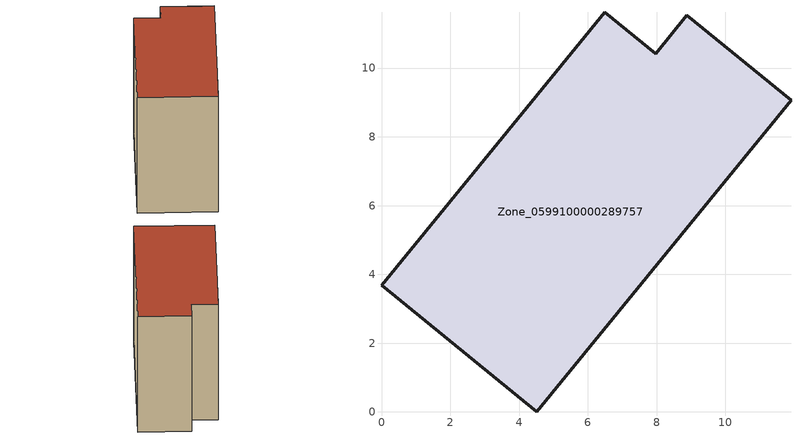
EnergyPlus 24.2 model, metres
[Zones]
Zone_0599100000289757
 floor ground (C_G): 0,3.68 6.49,11.63 7.98,10.41 8.88,11.53 11.91,9.06 4.52,0 z0
 wall outside (C_F): 6.49,11.63 0,3.68 4.52,0 11.91,9.06 8.88,11.53 7.98,10.41 6.49,11.63 z0:9.98
 roof outside (C_R): 11.91,9.06 8.88,11.53 7.98,10.41 6.49,11.63 0,3.68 4.52,0 z9.98
[BUILDING]
Pand.0599100000289757: North Axis=0; Terrain=City; Loads Convergence Tolerance Value=0.04; Temperature Convergence Tolerance Value=0.4; Solar Distribution=FullExterior; Maximum Number of Warmup Days=25; Minimum Number of Warmup Days=1
[Site:Location]
Rotterdam.The.Hague.AP_ZH_NLD Design_Conditions: Latitude=51.96; Longitude=4.45; Time Zone=1; Elevation=-4.5
[SITE:GROUNDTEMPERATURE:BUILDINGSURFACE]
18, 18, 18, 18, 18, 18, 18, 18, 18, 18, 18, 18
[MATERIAL] Thermal Absorptance=0.9; Solar Absorptance=0.7; Visible Absorptance=0.7
Name | Roughness | Thickness | Conductivity | Density | Specific Heat
G.TI.1946 | MediumSmooth | 0.15 | 1 | 540 | 1210
F.TI.1946 | Rough | 0.3 | 0.857143 | 1920 | 840
R.TI.1946 | MediumRough | 0.2 | 0.1 | 1500 | 1000
[CONSTRUCTION]
C_G: G.TI.1946
C_F: F.TI.1946
C_R: R.TI.1946
[ZONE]
Zone_0599100000289757: Type=1; Multiplier=1; Ceiling Height=Autocalculate; Volume=Autocalculate; Floor Area=autocalculate; Part of Total Floor Area=Yes
[ZONEINFILTRATION:DESIGNFLOWRATE]
Infil_Zone_0599100000289757: Zone or ZoneList or Space or SpaceList=Zone_0599100000289757; Schedule=AlwaysOn; Design Flow Rate Calculation Method=Flow/Area; Flow Rate per Floor Area=0.003; Constant Term Coefficient=1; Temperature Term Coefficient=0; Velocity Term Coefficient=0; Velocity Squared Term Coefficient=0
[HVACTEMPLATE:ZONE:IDEALLOADSAIRSYSTEM]
Zone_0599100000289757: Maximum Heating Supply Air Temperature=50; Minimum Cooling Supply Air Temperature=13; Maximum Heating Supply Air Humidity Ratio=0.0156; Minimum Cooling Supply Air Humidity Ratio=0.0077; Heating Limit=NoLimit; Cooling Limit=NoLimit; Dehumidification Control Type=ConstantSensibleHeatRatio; Cooling Sensible Heat Ratio=0.7; Dehumidification Setpoint=60; Humidification Control Type=None; Humidification Setpoint=30; Outdoor Air Method=None; Outdoor Air Flow Rate per Person=0.00944; Outdoor Air Flow Rate per Zone Floor Area=0; Outdoor Air Flow Rate per Zone=0; Demand Controlled Ventilation Type=None; Outdoor Air Economizer Type=NoEconomizer; Heat Recovery Type=None; Sensible Heat Recovery Effectiveness=0.7; Latent Heat Recovery Effectiveness=0.65
[ZONECONTROL:THERMOSTAT]
ThermostatControl_Zone_0599100000289757: Zone or ZoneList=Zone_0599100000289757; Control Type Schedule=DualSetpointControlType; Control 1=Thermostat_Zone_0599100000289757; Temperature Difference Between Cutout And Setpoint=0
[THERMOSTATSETPOINT:DUALSETPOINT]
Thermostat_Zone_0599100000289757: Heating Setpoint Temperature Schedule=HeatingSetpoint_Zone_0599100000289757; Cooling Setpoint Temperature Schedule=CoolingSetpoint_Zone_0599100000289757
[SCHEDULE:COMPACT]
HeatingSetpoint_Zone_0599100000289757: Through: 12/31, For: AllDays, Until: 24:00, 21
CoolingSetpoint_Zone_0599100000289757: Through: 12/31, For: AllDays, Until: 24:00, 24
DualSetpointControlType: Through: 12/31, For: AllDays, Until: 24:00, 4
AlwaysOn: Through: 12/31, For: AllDays, Until: 24:00, 1
